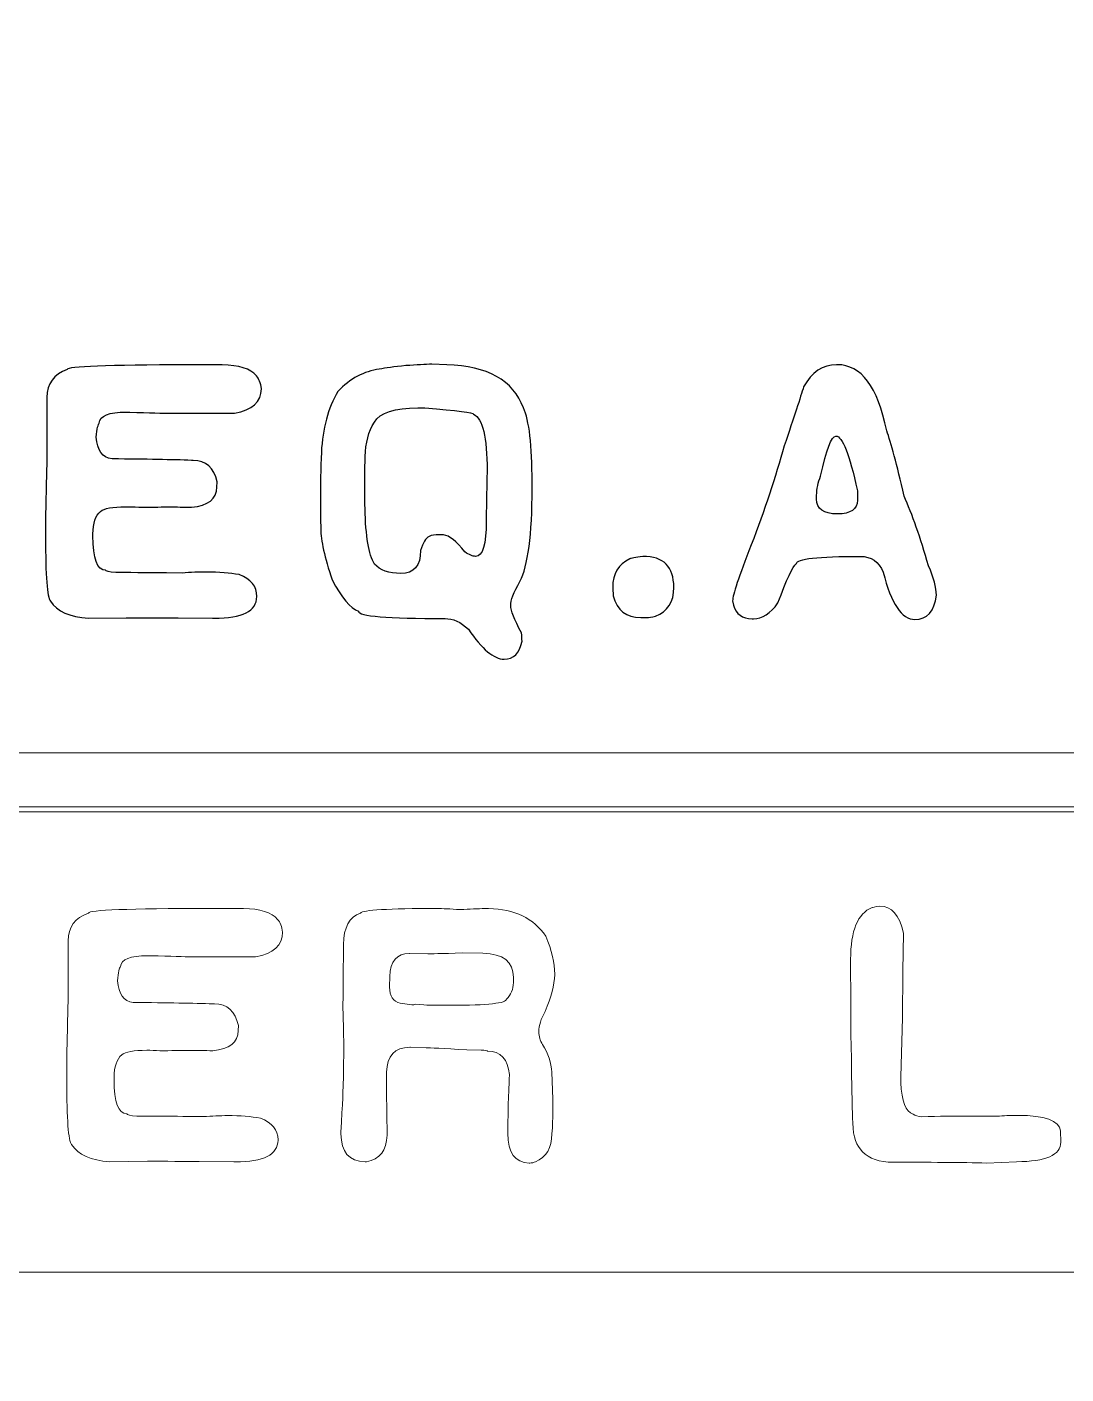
# Model space of a CAD drawing. Header units: centimetres. Extents: x -13.1 to 12.9, y -13 to 13.
# Drawn here: x -11.489 to -10.046, y 5.865 to 7.736 of the extents above; entities that cross this region are included whole.
import ezdxf

# ---------------------------------------------------------------- set-up
doc = ezdxf.new("R2010")
doc.units = ezdxf.units.CM
doc.header["$MEASUREMENT"] = 0
doc.layers.add('Layer 1', color=7, linetype='Continuous')

msp = doc.modelspace()

# ---------------------------------------------------------------- linework, layer by layer
at = {"layer": 'Layer 1', "color": 250, "lineweight": 9}
msp.add_open_spline([(-12.85, 12.98), (-12.85, 12.98), (12.75, 12.98), (12.75, 12.98), (12.75, 12.98), (12.86, 12.98), (12.95, 12.88999), (12.95, 12.78), (12.95, 12.78), (12.95, 12.78), (12.95, -12.82), (12.95, -12.82), (12.95, -12.82), (12.95, -12.93001), (12.86, -13.02), (12.75, -13.02), (12.75, -13.02), (12.75, -13.02), (-12.85, -13.02), (-12.85, -13.02), (-12.85, -13.02), (-12.96, -13.02), (-13.05, -12.93001), (-13.05, -12.82), (-13.05, -12.82), (-13.05, -12.82), (-13.05, 12.78), (-13.05, 12.78), (-13.05, 12.78), (-13.05, 12.88999), (-12.96, 12.98), (-12.85, 12.98)], degree=3, knots=[0, 0, 0, 0, 0.1111111, 0.1111111, 0.1111111, 0.1111111, 0.2222222, 0.2222222, 0.2222222, 0.2222222, 0.3333333, 0.3333333, 0.3333333, 0.3333333, 0.4444444, 0.4444444, 0.4444444, 0.4444444, 0.5555556, 0.5555556, 0.5555556, 0.5555556, 0.6666667, 0.6666667, 0.6666667, 0.6666667, 0.7777778, 0.7777778, 0.7777778, 0.7777778, 1, 1, 1, 1], dxfattribs=at)
at = {"layer": 'Layer 1', "color": 177, "lineweight": 9}
for points, knots in [([(-12.6284, 12.92752), (-12.6284, 12.92752), (-6.6284, 12.92752), (-6.6284, 12.92752), (-6.6284, 12.92752), (-6.56306, 12.92752), (-6.50366, 12.9008), (-6.46064, 12.85778), (-6.46064, 12.85778), (-6.41762, 12.81476), (-6.3909, 12.75536), (-6.3909, 12.69002), (-6.3909, 12.69002), (-6.3909, 12.69002), (-6.3909, 6.89002), (-6.3909, 6.89002), (-6.3909, 6.89002), (-6.3909, 6.82468), (-6.41762, 6.76528), (-6.46064, 6.72226), (-6.46064, 6.72226), (-6.50366, 6.67924), (-6.56306, 6.65252), (-6.6284, 6.65252), (-6.6284, 6.65252), (-6.6284, 6.65252), (-12.8659, 6.65252), (-12.8659, 6.65252), (-12.8659, 6.65252), (-12.8659, 6.65252), (-12.8659, 12.69002), (-12.8659, 12.69002), (-12.8659, 12.69002), (-12.8659, 12.75536), (-12.83918, 12.81476), (-12.79616, 12.85778), (-12.79616, 12.85778), (-12.75314, 12.9008), (-12.69374, 12.92752), (-12.6284, 12.92752)], [0, 0, 0, 0, 0.0909091, 0.0909091, 0.0909091, 0.0909091, 0.1818182, 0.1818182, 0.1818182, 0.1818182, 0.2727273, 0.2727273, 0.2727273, 0.2727273, 0.3636364, 0.3636364, 0.3636364, 0.3636364, 0.4545455, 0.4545455, 0.4545455, 0.4545455, 0.5454545, 0.5454545, 0.5454545, 0.5454545, 0.6363636, 0.6363636, 0.6363636, 0.6363636, 0.7272727, 0.7272727, 0.7272727, 0.7272727, 0.8181818, 0.8181818, 0.8181818, 0.8181818, 1, 1, 1, 1]), ([(-6.6284, 12.85252), (-6.6284, 12.85252), (-12.6284, 12.85252), (-12.6284, 12.85252), (-12.6284, 12.85252), (-12.67305, 12.85252), (-12.71368, 12.83422), (-12.74314, 12.80476), (-12.74314, 12.80476), (-12.7726, 12.7753), (-12.7909, 12.73467), (-12.7909, 12.69002), (-12.7909, 12.69002), (-12.7909, 12.69002), (-12.7909, 6.72752), (-12.7909, 6.72752), (-12.7909, 6.72752), (-12.7909, 6.72752), (-6.6284, 6.72752), (-6.6284, 6.72752), (-6.6284, 6.72752), (-6.58375, 6.72752), (-6.54312, 6.74582), (-6.51366, 6.77528), (-6.51366, 6.77528), (-6.4842, 6.80474), (-6.4659, 6.84537), (-6.4659, 6.89002), (-6.4659, 6.89002), (-6.4659, 6.89002), (-6.4659, 12.69002), (-6.4659, 12.69002), (-6.4659, 12.69002), (-6.4659, 12.73467), (-6.4842, 12.7753), (-6.51366, 12.80476), (-6.51366, 12.80476), (-6.54312, 12.83422), (-6.58375, 12.85252), (-6.6284, 12.85252)], [0, 0, 0, 0, 0.0909091, 0.0909091, 0.0909091, 0.0909091, 0.1818182, 0.1818182, 0.1818182, 0.1818182, 0.2727273, 0.2727273, 0.2727273, 0.2727273, 0.3636364, 0.3636364, 0.3636364, 0.3636364, 0.4545455, 0.4545455, 0.4545455, 0.4545455, 0.5454545, 0.5454545, 0.5454545, 0.5454545, 0.6363636, 0.6363636, 0.6363636, 0.6363636, 0.7272727, 0.7272727, 0.7272727, 0.7272727, 0.8181818, 0.8181818, 0.8181818, 0.8181818, 1, 1, 1, 1]), ([(-8.97019, 6.64576), (-8.97019, 6.64576), (-12.86583, 6.64576), (-12.86583, 6.64576), (-12.86583, 6.64576), (-12.86583, 6.64576), (-12.86583, 6.20669), (-12.86583, 6.20669), (-12.86583, 6.20669), (-12.86583, 6.09669), (-12.77583, 6.00669), (-12.66583, 6.00669), (-12.66583, 6.00669), (-12.66583, 6.00669), (-9.17019, 6.00669), (-9.17019, 6.00669), (-9.17019, 6.00669), (-9.06019, 6.00669), (-8.97019, 6.09669), (-8.97019, 6.20669), (-8.97019, 6.20669), (-8.97019, 6.20669), (-8.97019, 6.64576), (-8.97019, 6.64576)], [0, 0, 0, 0, 0.1428571, 0.1428571, 0.1428571, 0.1428571, 0.2857143, 0.2857143, 0.2857143, 0.2857143, 0.4285714, 0.4285714, 0.4285714, 0.4285714, 0.5714286, 0.5714286, 0.5714286, 0.5714286, 0.7142857, 0.7142857, 0.7142857, 0.7142857, 1, 1, 1, 1]), ([(-11.18838, 6.51157), (-11.16505, 6.51129), (-11.14915, 6.50621), (-11.14078, 6.49643), (-11.14078, 6.49643), (-11.1372, 6.49219), (-11.13494, 6.48627), (-11.13381, 6.47855), (-11.13381, 6.47855), (-11.134, 6.46021), (-11.14651, 6.44883), (-11.17135, 6.44441), (-11.17135, 6.44441), (-11.17135, 6.44441), (-11.25949, 6.44441), (-11.25949, 6.44441), (-11.25949, 6.44441), (-11.27003, 6.44459), (-11.28903, 6.44516), (-11.3166, 6.44601), (-11.3166, 6.44601), (-11.3166, 6.44601), (-11.3212, 6.44601), (-11.3212, 6.44601), (-11.3212, 6.44601), (-11.34566, 6.44601), (-11.35827, 6.44102), (-11.35902, 6.43086), (-11.35902, 6.43086), (-11.36062, 6.42954), (-11.36203, 6.42305), (-11.36316, 6.41129), (-11.36316, 6.41129), (-11.36184, 6.39276), (-11.3546, 6.3826), (-11.34134, 6.381), (-11.34134, 6.381), (-11.29383, 6.38063), (-11.25695, 6.37997), (-11.2309, 6.37903), (-11.2309, 6.37903), (-11.2309, 6.37903), (-11.22864, 6.37903), (-11.22864, 6.37903), (-11.22864, 6.37903), (-11.21086, 6.37903), (-11.19976, 6.36905), (-11.19534, 6.34902), (-11.19534, 6.34902), (-11.19534, 6.34902), (-11.19562, 6.34187), (-11.19562, 6.34187), (-11.19562, 6.34187), (-11.19581, 6.32531), (-11.20757, 6.316), (-11.2309, 6.31402), (-11.2309, 6.31402), (-11.24171, 6.31421), (-11.25178, 6.3143), (-11.26119, 6.3143), (-11.26119, 6.3143), (-11.2705, 6.3143), (-11.28311, 6.31421), (-11.29891, 6.31402), (-11.29891, 6.31402), (-11.29891, 6.31402), (-11.30418, 6.31402), (-11.30418, 6.31402), (-11.30418, 6.31402), (-11.31076, 6.3144), (-11.31688, 6.31459), (-11.32233, 6.31459), (-11.32233, 6.31459), (-11.34058, 6.31459), (-11.35225, 6.31242), (-11.35733, 6.30819), (-11.35733, 6.30819), (-11.3642, 6.30236), (-11.36768, 6.29192), (-11.36786, 6.27677), (-11.36786, 6.27677), (-11.36786, 6.27677), (-11.36786, 6.27404), (-11.36786, 6.27404), (-11.36786, 6.27404), (-11.36786, 6.24243), (-11.36194, 6.22654), (-11.35018, 6.22635), (-11.35018, 6.22635), (-11.35018, 6.22513), (-11.34548, 6.224), (-11.33616, 6.22306), (-11.33616, 6.22306), (-11.30653, 6.22306), (-11.28311, 6.22296), (-11.26589, 6.22277), (-11.26589, 6.22277), (-11.26589, 6.22277), (-11.24407, 6.22249), (-11.24407, 6.22249), (-11.24407, 6.22249), (-11.23193, 6.22343), (-11.22064, 6.2239), (-11.2102, 6.2239), (-11.2102, 6.2239), (-11.1927, 6.2239), (-11.17756, 6.22268), (-11.16467, 6.22033), (-11.16467, 6.22033), (-11.1484, 6.21421), (-11.14021, 6.20415), (-11.14021, 6.19004), (-11.14021, 6.19004), (-11.14021, 6.19004), (-11.14021, 6.18975), (-11.14021, 6.18975), (-11.14021, 6.18975), (-11.1404, 6.16972), (-11.16015, 6.15965), (-11.19948, 6.15965), (-11.19948, 6.15965), (-11.19948, 6.15965), (-11.20164, 6.15965), (-11.20164, 6.15965), (-11.20164, 6.15965), (-11.20164, 6.15965), (-11.24962, 6.16022), (-11.24962, 6.16022), (-11.24962, 6.16022), (-11.28376, 6.1604), (-11.30775, 6.1605), (-11.32149, 6.1605), (-11.32149, 6.1605), (-11.32149, 6.1605), (-11.37417, 6.15993), (-11.37417, 6.15993), (-11.37417, 6.15993), (-11.40004, 6.16144), (-11.41763, 6.16934), (-11.42685, 6.18364), (-11.42685, 6.18364), (-11.43136, 6.18881), (-11.43371, 6.21845), (-11.43371, 6.27273), (-11.43371, 6.27273), (-11.43371, 6.27273), (-11.43371, 6.29502), (-11.43371, 6.29502), (-11.43371, 6.29502), (-11.43371, 6.30104), (-11.43306, 6.33058), (-11.43174, 6.38345), (-11.43174, 6.38345), (-11.43174, 6.38345), (-11.43174, 6.46642), (-11.43174, 6.46642), (-11.43174, 6.46642), (-11.43155, 6.4857), (-11.42214, 6.49869), (-11.40342, 6.50527), (-11.40342, 6.50527), (-11.40324, 6.5095), (-11.34745, 6.51157), (-11.23607, 6.51157), (-11.23607, 6.51157), (-11.23607, 6.51157), (-11.18838, 6.51157), (-11.18838, 6.51157)], [0, 0, 0, 0, 0.0232558, 0.0232558, 0.0232558, 0.0232558, 0.0465116, 0.0465116, 0.0465116, 0.0465116, 0.0697674, 0.0697674, 0.0697674, 0.0697674, 0.0930233, 0.0930233, 0.0930233, 0.0930233, 0.1162791, 0.1162791, 0.1162791, 0.1162791, 0.1395349, 0.1395349, 0.1395349, 0.1395349, 0.1627907, 0.1627907, 0.1627907, 0.1627907, 0.1860465, 0.1860465, 0.1860465, 0.1860465, 0.2093023, 0.2093023, 0.2093023, 0.2093023, 0.2325581, 0.2325581, 0.2325581, 0.2325581, 0.255814, 0.255814, 0.255814, 0.255814, 0.2790698, 0.2790698, 0.2790698, 0.2790698, 0.3023256, 0.3023256, 0.3023256, 0.3023256, 0.3255814, 0.3255814, 0.3255814, 0.3255814, 0.3488372, 0.3488372, 0.3488372, 0.3488372, 0.372093, 0.372093, 0.372093, 0.372093, 0.3953488, 0.3953488, 0.3953488, 0.3953488, 0.4186047, 0.4186047, 0.4186047, 0.4186047, 0.4418605, 0.4418605, 0.4418605, 0.4418605, 0.4651163, 0.4651163, 0.4651163, 0.4651163, 0.4883721, 0.4883721, 0.4883721, 0.4883721, 0.5116279, 0.5116279, 0.5116279, 0.5116279, 0.5348837, 0.5348837, 0.5348837, 0.5348837, 0.5581395, 0.5581395, 0.5581395, 0.5581395, 0.5813953, 0.5813953, 0.5813953, 0.5813953, 0.6046512, 0.6046512, 0.6046512, 0.6046512, 0.627907, 0.627907, 0.627907, 0.627907, 0.6511628, 0.6511628, 0.6511628, 0.6511628, 0.6744186, 0.6744186, 0.6744186, 0.6744186, 0.6976744, 0.6976744, 0.6976744, 0.6976744, 0.7209302, 0.7209302, 0.7209302, 0.7209302, 0.744186, 0.744186, 0.744186, 0.744186, 0.7674419, 0.7674419, 0.7674419, 0.7674419, 0.7906977, 0.7906977, 0.7906977, 0.7906977, 0.8139535, 0.8139535, 0.8139535, 0.8139535, 0.8372093, 0.8372093, 0.8372093, 0.8372093, 0.8604651, 0.8604651, 0.8604651, 0.8604651, 0.8837209, 0.8837209, 0.8837209, 0.8837209, 0.9069767, 0.9069767, 0.9069767, 0.9069767, 0.9302326, 0.9302326, 0.9302326, 0.9302326, 0.9534884, 0.9534884, 0.9534884, 0.9534884, 1, 1, 1, 1]), ([(-10.84774, 6.51139), (-10.81172, 6.51082), (-10.78528, 6.49803), (-10.76835, 6.473), (-10.76835, 6.473), (-10.76007, 6.45315), (-10.75593, 6.43566), (-10.75593, 6.42042), (-10.75593, 6.42042), (-10.75593, 6.42042), (-10.75593, 6.41957), (-10.75593, 6.41957), (-10.75593, 6.41957), (-10.75631, 6.40546), (-10.76073, 6.38843), (-10.7692, 6.36858), (-10.7692, 6.36858), (-10.77503, 6.35833), (-10.77804, 6.34892), (-10.77804, 6.34046), (-10.77804, 6.34046), (-10.77804, 6.33406), (-10.77625, 6.32804), (-10.77277, 6.32258), (-10.77277, 6.32258), (-10.76487, 6.31007), (-10.76063, 6.29718), (-10.76007, 6.28401), (-10.76007, 6.28401), (-10.76007, 6.28401), (-10.75847, 6.24676), (-10.75847, 6.24676), (-10.75847, 6.24676), (-10.75847, 6.24676), (-10.75847, 6.23491), (-10.75847, 6.23491), (-10.75847, 6.23491), (-10.75847, 6.22164), (-10.75894, 6.2096), (-10.75979, 6.1985), (-10.75979, 6.1985), (-10.75998, 6.17903), (-10.7676, 6.16624), (-10.78274, 6.15993), (-10.78274, 6.15993), (-10.78509, 6.15871), (-10.78773, 6.15805), (-10.79064, 6.15805), (-10.79064, 6.15805), (-10.79064, 6.15805), (-10.79149, 6.15805), (-10.79149, 6.15805), (-10.79149, 6.15805), (-10.81115, 6.15843), (-10.82103, 6.17226), (-10.82103, 6.19963), (-10.82103, 6.19963), (-10.82103, 6.19963), (-10.82103, 6.20161), (-10.82103, 6.20161), (-10.82103, 6.20161), (-10.82103, 6.20161), (-10.82046, 6.23792), (-10.82046, 6.23792), (-10.82046, 6.23792), (-10.82028, 6.24864), (-10.81971, 6.26294), (-10.81877, 6.28091), (-10.81877, 6.28091), (-10.82084, 6.30245), (-10.831, 6.31327), (-10.84944, 6.31346), (-10.84944, 6.31346), (-10.84944, 6.31421), (-10.85235, 6.31468), (-10.85819, 6.31487), (-10.85819, 6.31487), (-10.85819, 6.31487), (-10.87804, 6.31515), (-10.87804, 6.31515), (-10.87804, 6.31515), (-10.91134, 6.31713), (-10.93006, 6.31816), (-10.93429, 6.31816), (-10.93429, 6.31816), (-10.93429, 6.31816), (-10.9563, 6.31873), (-10.9563, 6.31873), (-10.9563, 6.31873), (-10.9563, 6.31873), (-10.95715, 6.31873), (-10.95715, 6.31873), (-10.95715, 6.31873), (-10.97813, 6.31873), (-10.98885, 6.30716), (-10.98942, 6.28401), (-10.98942, 6.28401), (-10.98942, 6.28401), (-10.9897, 6.25777), (-10.9897, 6.25777), (-10.9897, 6.25777), (-10.9897, 6.25777), (-10.98885, 6.19662), (-10.98885, 6.19662), (-10.98885, 6.19662), (-10.98923, 6.17546), (-10.99873, 6.16323), (-11.01754, 6.15993), (-11.01754, 6.15993), (-11.01754, 6.15993), (-11.01943, 6.15993), (-11.01943, 6.15993), (-11.01943, 6.15993), (-11.04163, 6.16031), (-11.05282, 6.17329), (-11.05282, 6.19878), (-11.05282, 6.19878), (-11.05282, 6.19878), (-11.05282, 6.20076), (-11.05282, 6.20076), (-11.05282, 6.20076), (-11.05075, 6.24027), (-11.04962, 6.26473), (-11.04943, 6.27404), (-11.04943, 6.27404), (-11.04943, 6.27404), (-11.04925, 6.29502), (-11.04925, 6.29502), (-11.04925, 6.29502), (-11.04906, 6.30123), (-11.04896, 6.30781), (-11.04896, 6.31459), (-11.04896, 6.31459), (-11.04896, 6.3318), (-11.04934, 6.35137), (-11.05, 6.37329), (-11.05, 6.37329), (-11.05, 6.39163), (-11.0499, 6.40471), (-11.04972, 6.41242), (-11.04972, 6.41242), (-11.04953, 6.43406), (-11.04943, 6.4477), (-11.04943, 6.45315), (-11.04943, 6.45315), (-11.04943, 6.45315), (-11.04943, 6.46172), (-11.04943, 6.46172), (-11.04943, 6.46172), (-11.04896, 6.48505), (-11.04106, 6.49963), (-11.02582, 6.50527), (-11.02582, 6.50527), (-11.02244, 6.5095), (-10.98688, 6.51157), (-10.91915, 6.51157), (-10.91915, 6.51157), (-10.91209, 6.51148), (-10.90137, 6.51091), (-10.88688, 6.50997), (-10.88688, 6.50997), (-10.87437, 6.51091), (-10.86298, 6.51139), (-10.85273, 6.51139), (-10.85273, 6.51139), (-10.85273, 6.51139), (-10.84774, 6.51139), (-10.84774, 6.51139)], [0, 0, 0, 0, 0.0232558, 0.0232558, 0.0232558, 0.0232558, 0.0465116, 0.0465116, 0.0465116, 0.0465116, 0.0697674, 0.0697674, 0.0697674, 0.0697674, 0.0930233, 0.0930233, 0.0930233, 0.0930233, 0.1162791, 0.1162791, 0.1162791, 0.1162791, 0.1395349, 0.1395349, 0.1395349, 0.1395349, 0.1627907, 0.1627907, 0.1627907, 0.1627907, 0.1860465, 0.1860465, 0.1860465, 0.1860465, 0.2093023, 0.2093023, 0.2093023, 0.2093023, 0.2325581, 0.2325581, 0.2325581, 0.2325581, 0.255814, 0.255814, 0.255814, 0.255814, 0.2790698, 0.2790698, 0.2790698, 0.2790698, 0.3023256, 0.3023256, 0.3023256, 0.3023256, 0.3255814, 0.3255814, 0.3255814, 0.3255814, 0.3488372, 0.3488372, 0.3488372, 0.3488372, 0.372093, 0.372093, 0.372093, 0.372093, 0.3953488, 0.3953488, 0.3953488, 0.3953488, 0.4186047, 0.4186047, 0.4186047, 0.4186047, 0.4418605, 0.4418605, 0.4418605, 0.4418605, 0.4651163, 0.4651163, 0.4651163, 0.4651163, 0.4883721, 0.4883721, 0.4883721, 0.4883721, 0.5116279, 0.5116279, 0.5116279, 0.5116279, 0.5348837, 0.5348837, 0.5348837, 0.5348837, 0.5581395, 0.5581395, 0.5581395, 0.5581395, 0.5813953, 0.5813953, 0.5813953, 0.5813953, 0.6046512, 0.6046512, 0.6046512, 0.6046512, 0.627907, 0.627907, 0.627907, 0.627907, 0.6511628, 0.6511628, 0.6511628, 0.6511628, 0.6744186, 0.6744186, 0.6744186, 0.6744186, 0.6976744, 0.6976744, 0.6976744, 0.6976744, 0.7209302, 0.7209302, 0.7209302, 0.7209302, 0.744186, 0.744186, 0.744186, 0.744186, 0.7674419, 0.7674419, 0.7674419, 0.7674419, 0.7906977, 0.7906977, 0.7906977, 0.7906977, 0.8139535, 0.8139535, 0.8139535, 0.8139535, 0.8372093, 0.8372093, 0.8372093, 0.8372093, 0.8604651, 0.8604651, 0.8604651, 0.8604651, 0.8837209, 0.8837209, 0.8837209, 0.8837209, 0.9069767, 0.9069767, 0.9069767, 0.9069767, 0.9302326, 0.9302326, 0.9302326, 0.9302326, 0.9534884, 0.9534884, 0.9534884, 0.9534884, 1, 1, 1, 1]), ([(-10.30449, 6.51496), (-10.28812, 6.51496), (-10.2772, 6.50245), (-10.27175, 6.47743), (-10.27175, 6.47743), (-10.27175, 6.47743), (-10.27175, 6.46755), (-10.27175, 6.46755), (-10.27175, 6.46755), (-10.27241, 6.43058), (-10.27278, 6.39944), (-10.27278, 6.37413), (-10.27278, 6.37413), (-10.27278, 6.37413), (-10.27278, 6.35974), (-10.27278, 6.35974), (-10.27278, 6.35974), (-10.27278, 6.35974), (-10.27532, 6.27762), (-10.27532, 6.27762), (-10.27532, 6.27762), (-10.27532, 6.27762), (-10.27532, 6.26962), (-10.27532, 6.26962), (-10.27532, 6.26962), (-10.27419, 6.24394), (-10.26846, 6.22936), (-10.2582, 6.22578), (-10.2582, 6.22578), (-10.25491, 6.22381), (-10.25105, 6.22259), (-10.24663, 6.22221), (-10.24663, 6.22221), (-10.22095, 6.22296), (-10.20063, 6.22334), (-10.18577, 6.22334), (-10.18577, 6.22334), (-10.18577, 6.22334), (-10.13835, 6.22334), (-10.13835, 6.22334), (-10.13835, 6.22334), (-10.12895, 6.2239), (-10.12029, 6.22418), (-10.11239, 6.22418), (-10.11239, 6.22418), (-10.07533, 6.22418), (-10.05567, 6.21703), (-10.05341, 6.20264), (-10.05341, 6.20264), (-10.05341, 6.20264), (-10.05313, 6.18721), (-10.05313, 6.18721), (-10.05313, 6.18721), (-10.05313, 6.16906), (-10.07363, 6.15993), (-10.11465, 6.15993), (-10.11465, 6.15993), (-10.11465, 6.15993), (-10.15623, 6.15805), (-10.15623, 6.15805), (-10.15623, 6.15805), (-10.18991, 6.1588), (-10.23534, 6.15918), (-10.29263, 6.15937), (-10.29263, 6.15937), (-10.31088, 6.16069), (-10.32386, 6.1668), (-10.33177, 6.17762), (-10.33177, 6.17762), (-10.33882, 6.18571), (-10.3423, 6.20001), (-10.3423, 6.22061), (-10.3423, 6.22061), (-10.3423, 6.22061), (-10.34362, 6.28317), (-10.34362, 6.28317), (-10.34362, 6.28317), (-10.34362, 6.29859), (-10.3439, 6.31167), (-10.34447, 6.3223), (-10.34447, 6.3223), (-10.34484, 6.38787), (-10.34503, 6.42569), (-10.34503, 6.43585), (-10.34503, 6.43585), (-10.34503, 6.43585), (-10.34503, 6.44083), (-10.34503, 6.44083), (-10.34503, 6.44083), (-10.34503, 6.48062), (-10.33515, 6.50471), (-10.3153, 6.51298), (-10.3153, 6.51298), (-10.31512, 6.51298), (-10.31154, 6.51364), (-10.30449, 6.51496)], [0, 0, 0, 0, 0.04, 0.04, 0.04, 0.04, 0.08, 0.08, 0.08, 0.08, 0.12, 0.12, 0.12, 0.12, 0.16, 0.16, 0.16, 0.16, 0.2, 0.2, 0.2, 0.2, 0.24, 0.24, 0.24, 0.24, 0.28, 0.28, 0.28, 0.28, 0.32, 0.32, 0.32, 0.32, 0.36, 0.36, 0.36, 0.36, 0.4, 0.4, 0.4, 0.4, 0.44, 0.44, 0.44, 0.44, 0.48, 0.48, 0.48, 0.48, 0.52, 0.52, 0.52, 0.52, 0.56, 0.56, 0.56, 0.56, 0.6, 0.6, 0.6, 0.6, 0.64, 0.64, 0.64, 0.64, 0.68, 0.68, 0.68, 0.68, 0.72, 0.72, 0.72, 0.72, 0.76, 0.76, 0.76, 0.76, 0.8, 0.8, 0.8, 0.8, 0.84, 0.84, 0.84, 0.84, 0.88, 0.88, 0.88, 0.88, 0.92, 0.92, 0.92, 0.92, 1, 1, 1, 1]), ([(-10.93203, 6.44855), (-10.93203, 6.44855), (-10.95715, 6.44911), (-10.95715, 6.44911), (-10.95715, 6.44911), (-10.95715, 6.44911), (-10.95771, 6.44911), (-10.95771, 6.44911), (-10.95771, 6.44911), (-10.97531, 6.44911), (-10.98443, 6.43839), (-10.985, 6.41713), (-10.985, 6.41713), (-10.985, 6.41713), (-10.98528, 6.40301), (-10.98528, 6.40301), (-10.98528, 6.40301), (-10.98528, 6.40301), (-10.98528, 6.40245), (-10.98528, 6.40245), (-10.98528, 6.40245), (-10.98528, 6.38984), (-10.98029, 6.38232), (-10.97041, 6.37987), (-10.97041, 6.37987), (-10.97041, 6.37987), (-10.95442, 6.37771), (-10.95442, 6.37771), (-10.95442, 6.37771), (-10.95216, 6.37771), (-10.95057, 6.37799), (-10.94944, 6.37856), (-10.94944, 6.37856), (-10.94041, 6.3778), (-10.9341, 6.37743), (-10.93043, 6.37743), (-10.93043, 6.37743), (-10.91962, 6.37724), (-10.90964, 6.37714), (-10.90061, 6.37714), (-10.90061, 6.37714), (-10.84887, 6.37714), (-10.82291, 6.37997), (-10.82291, 6.38571), (-10.82291, 6.38571), (-10.8167, 6.39173), (-10.8135, 6.39935), (-10.81331, 6.40856), (-10.81331, 6.40856), (-10.81331, 6.40856), (-10.81331, 6.41571), (-10.81331, 6.41571), (-10.81331, 6.41571), (-10.81331, 6.43754), (-10.82743, 6.44883), (-10.85574, 6.4493), (-10.85574, 6.4493), (-10.85574, 6.4493), (-10.88387, 6.44986), (-10.88387, 6.44986), (-10.88387, 6.44986), (-10.91341, 6.44892), (-10.92949, 6.44855), (-10.93203, 6.44855)], [0, 0, 0, 0, 0.0588235, 0.0588235, 0.0588235, 0.0588235, 0.1176471, 0.1176471, 0.1176471, 0.1176471, 0.1764706, 0.1764706, 0.1764706, 0.1764706, 0.2352941, 0.2352941, 0.2352941, 0.2352941, 0.2941176, 0.2941176, 0.2941176, 0.2941176, 0.3529412, 0.3529412, 0.3529412, 0.3529412, 0.4117647, 0.4117647, 0.4117647, 0.4117647, 0.4705882, 0.4705882, 0.4705882, 0.4705882, 0.5294118, 0.5294118, 0.5294118, 0.5294118, 0.5882353, 0.5882353, 0.5882353, 0.5882353, 0.6470588, 0.6470588, 0.6470588, 0.6470588, 0.7058824, 0.7058824, 0.7058824, 0.7058824, 0.7647059, 0.7647059, 0.7647059, 0.7647059, 0.8235294, 0.8235294, 0.8235294, 0.8235294, 0.8823529, 0.8823529, 0.8823529, 0.8823529, 1, 1, 1, 1])]:
    msp.add_open_spline(points, degree=3, knots=knots, dxfattribs=at)
at = {"layer": 'Layer 1', "color": 177}
for points, knots in [([(-11.21783, 7.26649), (-11.1945, 7.26621), (-11.1786, 7.26113), (-11.17023, 7.25135), (-11.17023, 7.25135), (-11.16665, 7.24711), (-11.16439, 7.24119), (-11.16326, 7.23347), (-11.16326, 7.23347), (-11.16345, 7.21513), (-11.17596, 7.20375), (-11.2008, 7.19933), (-11.2008, 7.19933), (-11.2008, 7.19933), (-11.28894, 7.19933), (-11.28894, 7.19933), (-11.28894, 7.19933), (-11.29948, 7.19951), (-11.31848, 7.20008), (-11.34605, 7.20093), (-11.34605, 7.20093), (-11.34605, 7.20093), (-11.35065, 7.20093), (-11.35065, 7.20093), (-11.35065, 7.20093), (-11.37511, 7.20093), (-11.38772, 7.19594), (-11.38847, 7.18578), (-11.38847, 7.18578), (-11.39007, 7.18446), (-11.39148, 7.17797), (-11.39261, 7.16621), (-11.39261, 7.16621), (-11.39129, 7.14768), (-11.38405, 7.13752), (-11.37079, 7.13592), (-11.37079, 7.13592), (-11.32328, 7.13555), (-11.2864, 7.13489), (-11.26035, 7.13395), (-11.26035, 7.13395), (-11.26035, 7.13395), (-11.25809, 7.13395), (-11.25809, 7.13395), (-11.25809, 7.13395), (-11.24031, 7.13395), (-11.22921, 7.12397), (-11.22479, 7.10394), (-11.22479, 7.10394), (-11.22479, 7.10394), (-11.22507, 7.09679), (-11.22507, 7.09679), (-11.22507, 7.09679), (-11.22526, 7.08023), (-11.23702, 7.07092), (-11.26035, 7.06894), (-11.26035, 7.06894), (-11.27116, 7.06913), (-11.28123, 7.06922), (-11.29064, 7.06922), (-11.29064, 7.06922), (-11.29995, 7.06922), (-11.31256, 7.06913), (-11.32836, 7.06894), (-11.32836, 7.06894), (-11.32836, 7.06894), (-11.33363, 7.06894), (-11.33363, 7.06894), (-11.33363, 7.06894), (-11.34021, 7.06932), (-11.34633, 7.06951), (-11.35178, 7.06951), (-11.35178, 7.06951), (-11.37003, 7.06951), (-11.3817, 7.06734), (-11.38678, 7.06311), (-11.38678, 7.06311), (-11.39365, 7.05728), (-11.39713, 7.04684), (-11.39731, 7.03169), (-11.39731, 7.03169), (-11.39731, 7.03169), (-11.39731, 7.02896), (-11.39731, 7.02896), (-11.39731, 7.02896), (-11.39731, 6.99735), (-11.39139, 6.98146), (-11.37963, 6.98127), (-11.37963, 6.98127), (-11.37963, 6.98005), (-11.37493, 6.97892), (-11.36561, 6.97798), (-11.36561, 6.97798), (-11.33598, 6.97798), (-11.31256, 6.97788), (-11.29534, 6.97769), (-11.29534, 6.97769), (-11.29534, 6.97769), (-11.27352, 6.97741), (-11.27352, 6.97741), (-11.27352, 6.97741), (-11.26138, 6.97835), (-11.25009, 6.97882), (-11.23965, 6.97882), (-11.23965, 6.97882), (-11.22215, 6.97882), (-11.20701, 6.9776), (-11.19412, 6.97525), (-11.19412, 6.97525), (-11.17785, 6.96913), (-11.16966, 6.95907), (-11.16966, 6.94496), (-11.16966, 6.94496), (-11.16966, 6.94496), (-11.16966, 6.94467), (-11.16966, 6.94467), (-11.16966, 6.94467), (-11.16985, 6.92464), (-11.1896, 6.91457), (-11.22893, 6.91457), (-11.22893, 6.91457), (-11.22893, 6.91457), (-11.23109, 6.91457), (-11.23109, 6.91457), (-11.23109, 6.91457), (-11.23109, 6.91457), (-11.27907, 6.91514), (-11.27907, 6.91514), (-11.27907, 6.91514), (-11.31321, 6.91532), (-11.3372, 6.91542), (-11.35094, 6.91542), (-11.35094, 6.91542), (-11.35094, 6.91542), (-11.40362, 6.91485), (-11.40362, 6.91485), (-11.40362, 6.91485), (-11.42949, 6.91636), (-11.44708, 6.92426), (-11.4563, 6.93856), (-11.4563, 6.93856), (-11.46081, 6.94373), (-11.46316, 6.97337), (-11.46316, 7.02765), (-11.46316, 7.02765), (-11.46316, 7.02765), (-11.46316, 7.04994), (-11.46316, 7.04994), (-11.46316, 7.04994), (-11.46316, 7.05596), (-11.46251, 7.0855), (-11.46119, 7.13837), (-11.46119, 7.13837), (-11.46119, 7.13837), (-11.46119, 7.22134), (-11.46119, 7.22134), (-11.46119, 7.22134), (-11.461, 7.24062), (-11.45159, 7.25361), (-11.43287, 7.26019), (-11.43287, 7.26019), (-11.43269, 7.26442), (-11.3769, 7.26649), (-11.26552, 7.26649), (-11.26552, 7.26649), (-11.26552, 7.26649), (-11.21783, 7.26649), (-11.21783, 7.26649)], [0, 0, 0, 0, 0.0232558, 0.0232558, 0.0232558, 0.0232558, 0.0465116, 0.0465116, 0.0465116, 0.0465116, 0.0697674, 0.0697674, 0.0697674, 0.0697674, 0.0930233, 0.0930233, 0.0930233, 0.0930233, 0.1162791, 0.1162791, 0.1162791, 0.1162791, 0.1395349, 0.1395349, 0.1395349, 0.1395349, 0.1627907, 0.1627907, 0.1627907, 0.1627907, 0.1860465, 0.1860465, 0.1860465, 0.1860465, 0.2093023, 0.2093023, 0.2093023, 0.2093023, 0.2325581, 0.2325581, 0.2325581, 0.2325581, 0.255814, 0.255814, 0.255814, 0.255814, 0.2790698, 0.2790698, 0.2790698, 0.2790698, 0.3023256, 0.3023256, 0.3023256, 0.3023256, 0.3255814, 0.3255814, 0.3255814, 0.3255814, 0.3488372, 0.3488372, 0.3488372, 0.3488372, 0.372093, 0.372093, 0.372093, 0.372093, 0.3953488, 0.3953488, 0.3953488, 0.3953488, 0.4186047, 0.4186047, 0.4186047, 0.4186047, 0.4418605, 0.4418605, 0.4418605, 0.4418605, 0.4651163, 0.4651163, 0.4651163, 0.4651163, 0.4883721, 0.4883721, 0.4883721, 0.4883721, 0.5116279, 0.5116279, 0.5116279, 0.5116279, 0.5348837, 0.5348837, 0.5348837, 0.5348837, 0.5581395, 0.5581395, 0.5581395, 0.5581395, 0.5813953, 0.5813953, 0.5813953, 0.5813953, 0.6046512, 0.6046512, 0.6046512, 0.6046512, 0.627907, 0.627907, 0.627907, 0.627907, 0.6511628, 0.6511628, 0.6511628, 0.6511628, 0.6744186, 0.6744186, 0.6744186, 0.6744186, 0.6976744, 0.6976744, 0.6976744, 0.6976744, 0.7209302, 0.7209302, 0.7209302, 0.7209302, 0.744186, 0.744186, 0.744186, 0.744186, 0.7674419, 0.7674419, 0.7674419, 0.7674419, 0.7906977, 0.7906977, 0.7906977, 0.7906977, 0.8139535, 0.8139535, 0.8139535, 0.8139535, 0.8372093, 0.8372093, 0.8372093, 0.8372093, 0.8604651, 0.8604651, 0.8604651, 0.8604651, 0.8837209, 0.8837209, 0.8837209, 0.8837209, 0.9069767, 0.9069767, 0.9069767, 0.9069767, 0.9302326, 0.9302326, 0.9302326, 0.9302326, 0.9534884, 0.9534884, 0.9534884, 0.9534884, 1, 1, 1, 1]), ([(-10.96289, 7.26546), (-10.94765, 7.2664), (-10.93552, 7.26706), (-10.92649, 7.26762), (-10.92649, 7.26762), (-10.92649, 7.26762), (-10.90589, 7.26678), (-10.90589, 7.26678), (-10.90589, 7.26678), (-10.84907, 7.26518), (-10.8136, 7.24514), (-10.79949, 7.20676), (-10.79949, 7.20676), (-10.7914, 7.18945), (-10.78736, 7.15511), (-10.78736, 7.10366), (-10.78736, 7.10366), (-10.78736, 7.10366), (-10.78736, 7.09538), (-10.78736, 7.09538), (-10.78736, 7.09538), (-10.78736, 7.03037), (-10.793, 6.98719), (-10.80438, 6.96584), (-10.80438, 6.96584), (-10.81285, 6.95041), (-10.81708, 6.93922), (-10.81708, 6.93226), (-10.81708, 6.93226), (-10.81708, 6.92548), (-10.81219, 6.91288), (-10.80222, 6.89444), (-10.80222, 6.89444), (-10.80166, 6.88992), (-10.80137, 6.88597), (-10.80137, 6.88259), (-10.80137, 6.88259), (-10.80467, 6.86612), (-10.81294, 6.85785), (-10.82621, 6.85785), (-10.82621, 6.85785), (-10.84032, 6.85785), (-10.85688, 6.87167), (-10.87578, 6.89943), (-10.87578, 6.89943), (-10.88651, 6.9094), (-10.89733, 6.91429), (-10.90833, 6.91429), (-10.90833, 6.91429), (-10.98848, 6.91429), (-11.02846, 6.91768), (-11.02846, 6.92426), (-11.02846, 6.92426), (-11.03984, 6.92849), (-11.05207, 6.94298), (-11.06515, 6.96782), (-11.06515, 6.96782), (-11.07559, 6.99961), (-11.08086, 7.02313), (-11.08086, 7.03837), (-11.08086, 7.03837), (-11.08124, 7.05116), (-11.08142, 7.06424), (-11.08142, 7.0775), (-11.08142, 7.0775), (-11.08142, 7.09952), (-11.08095, 7.12209), (-11.08001, 7.14523), (-11.08001, 7.14523), (-11.07841, 7.17816), (-11.07079, 7.20629), (-11.05715, 7.22962), (-11.05715, 7.22962), (-11.03984, 7.24758), (-11.02065, 7.25793), (-10.99958, 7.26047), (-10.99958, 7.26047), (-10.99112, 7.26235), (-10.97889, 7.26395), (-10.96289, 7.26546)], [0, 0, 0, 0, 0.047619, 0.047619, 0.047619, 0.047619, 0.0952381, 0.0952381, 0.0952381, 0.0952381, 0.1428571, 0.1428571, 0.1428571, 0.1428571, 0.1904762, 0.1904762, 0.1904762, 0.1904762, 0.2380952, 0.2380952, 0.2380952, 0.2380952, 0.2857143, 0.2857143, 0.2857143, 0.2857143, 0.3333333, 0.3333333, 0.3333333, 0.3333333, 0.3809524, 0.3809524, 0.3809524, 0.3809524, 0.4285714, 0.4285714, 0.4285714, 0.4285714, 0.4761905, 0.4761905, 0.4761905, 0.4761905, 0.5238095, 0.5238095, 0.5238095, 0.5238095, 0.5714286, 0.5714286, 0.5714286, 0.5714286, 0.6190476, 0.6190476, 0.6190476, 0.6190476, 0.6666667, 0.6666667, 0.6666667, 0.6666667, 0.7142857, 0.7142857, 0.7142857, 0.7142857, 0.7619048, 0.7619048, 0.7619048, 0.7619048, 0.8095238, 0.8095238, 0.8095238, 0.8095238, 0.8571429, 0.8571429, 0.8571429, 0.8571429, 0.9047619, 0.9047619, 0.9047619, 0.9047619, 1, 1, 1, 1]), ([(-10.3645, 7.26678), (-10.3645, 7.26678), (-10.36337, 7.26678), (-10.36337, 7.26678), (-10.36337, 7.26678), (-10.33045, 7.26678), (-10.30759, 7.2362), (-10.29479, 7.17506), (-10.29479, 7.17506), (-10.28887, 7.15869), (-10.28087, 7.12849), (-10.2708, 7.08437), (-10.2708, 7.08437), (-10.25942, 7.05897), (-10.24804, 7.0268), (-10.23684, 6.98766), (-10.23684, 6.98766), (-10.22951, 6.97092), (-10.22584, 6.95728), (-10.22584, 6.94684), (-10.22584, 6.94684), (-10.22857, 6.92426), (-10.23854, 6.91297), (-10.25566, 6.91297), (-10.25566, 6.91297), (-10.27419, 6.91297), (-10.28887, 6.93489), (-10.29968, 6.97882), (-10.29968, 6.97882), (-10.30618, 6.99331), (-10.31671, 7.00055), (-10.33139, 7.00055), (-10.33139, 7.00055), (-10.39056, 7.00055), (-10.42019, 6.99726), (-10.42019, 6.99068), (-10.42019, 6.99068), (-10.42527, 6.98663), (-10.43392, 6.96838), (-10.44606, 6.93583), (-10.44606, 6.93583), (-10.4565, 6.92134), (-10.46779, 6.91401), (-10.47993, 6.91401), (-10.47993, 6.91401), (-10.47993, 6.91401), (-10.4819, 6.91401), (-10.4819, 6.91401), (-10.4819, 6.91401), (-10.49545, 6.91401), (-10.5041, 6.92031), (-10.50777, 6.93282), (-10.50777, 6.93282), (-10.50777, 6.93282), (-10.5089, 6.93884), (-10.5089, 6.93884), (-10.5089, 6.93884), (-10.5089, 6.94656), (-10.50025, 6.97252), (-10.48303, 7.01654), (-10.48303, 7.01654), (-10.4644, 7.0649), (-10.44916, 7.11071), (-10.43722, 7.15408), (-10.43722, 7.15408), (-10.42367, 7.19453), (-10.41464, 7.22181), (-10.41022, 7.23592), (-10.41022, 7.23592), (-10.39902, 7.25652), (-10.38378, 7.26678), (-10.3645, 7.26678)], [0, 0, 0, 0, 0.0526316, 0.0526316, 0.0526316, 0.0526316, 0.1052632, 0.1052632, 0.1052632, 0.1052632, 0.1578947, 0.1578947, 0.1578947, 0.1578947, 0.2105263, 0.2105263, 0.2105263, 0.2105263, 0.2631579, 0.2631579, 0.2631579, 0.2631579, 0.3157895, 0.3157895, 0.3157895, 0.3157895, 0.3684211, 0.3684211, 0.3684211, 0.3684211, 0.4210526, 0.4210526, 0.4210526, 0.4210526, 0.4736842, 0.4736842, 0.4736842, 0.4736842, 0.5263158, 0.5263158, 0.5263158, 0.5263158, 0.5789474, 0.5789474, 0.5789474, 0.5789474, 0.6315789, 0.6315789, 0.6315789, 0.6315789, 0.6842105, 0.6842105, 0.6842105, 0.6842105, 0.7368421, 0.7368421, 0.7368421, 0.7368421, 0.7894737, 0.7894737, 0.7894737, 0.7894737, 0.8421053, 0.8421053, 0.8421053, 0.8421053, 0.8947368, 0.8947368, 0.8947368, 0.8947368, 1, 1, 1, 1]), ([(-11.01943, 7.06697), (-11.01849, 7.02877), (-11.01416, 7.00309), (-11.00645, 6.98983), (-11.00645, 6.98983), (-10.99836, 6.98117), (-10.98613, 6.97685), (-10.96976, 6.97685), (-10.96976, 6.97685), (-10.95142, 6.97685), (-10.9422, 6.98748), (-10.9422, 7.00855), (-10.9422, 7.00855), (-10.93909, 7.01956), (-10.93514, 7.02623), (-10.93035, 7.0284), (-10.93035, 7.0284), (-10.92686, 7.0299), (-10.92226, 7.03066), (-10.91661, 7.03066), (-10.91661, 7.03066), (-10.91473, 7.03066), (-10.91275, 7.03056), (-10.9105, 7.03037), (-10.9105, 7.03037), (-10.90231, 7.02962), (-10.89234, 7.02172), (-10.88077, 7.00667), (-10.88077, 7.00667), (-10.87475, 7.00262), (-10.86976, 7.00055), (-10.86591, 7.00055), (-10.86591, 7.00055), (-10.85593, 7.00055), (-10.85104, 7.01711), (-10.85104, 7.05022), (-10.85104, 7.05022), (-10.85104, 7.06339), (-10.85067, 7.08653), (-10.84991, 7.11965), (-10.84991, 7.11965), (-10.84991, 7.16593), (-10.85612, 7.19208), (-10.86863, 7.19791), (-10.86863, 7.19791), (-10.86863, 7.20027), (-10.89112, 7.20328), (-10.93618, 7.20676), (-10.93618, 7.20676), (-10.93618, 7.20676), (-10.94606, 7.20676), (-10.94606, 7.20676), (-10.94606, 7.20676), (-10.97842, 7.20676), (-10.99855, 7.20008), (-11.00645, 7.18691), (-11.00645, 7.18691), (-11.01454, 7.17402), (-11.01877, 7.15812), (-11.01915, 7.13921), (-11.01915, 7.13921), (-11.01953, 7.12877), (-11.01971, 7.11701), (-11.01971, 7.10394), (-11.01971, 7.10394), (-11.01971, 7.09274), (-11.01962, 7.08042), (-11.01943, 7.06697)], [0, 0, 0, 0, 0.0555556, 0.0555556, 0.0555556, 0.0555556, 0.1111111, 0.1111111, 0.1111111, 0.1111111, 0.1666667, 0.1666667, 0.1666667, 0.1666667, 0.2222222, 0.2222222, 0.2222222, 0.2222222, 0.2777778, 0.2777778, 0.2777778, 0.2777778, 0.3333333, 0.3333333, 0.3333333, 0.3333333, 0.3888889, 0.3888889, 0.3888889, 0.3888889, 0.4444444, 0.4444444, 0.4444444, 0.4444444, 0.5, 0.5, 0.5, 0.5, 0.5555556, 0.5555556, 0.5555556, 0.5555556, 0.6111111, 0.6111111, 0.6111111, 0.6111111, 0.6666667, 0.6666667, 0.6666667, 0.6666667, 0.7222222, 0.7222222, 0.7222222, 0.7222222, 0.7777778, 0.7777778, 0.7777778, 0.7777778, 0.8333333, 0.8333333, 0.8333333, 0.8333333, 0.8888889, 0.8888889, 0.8888889, 0.8888889, 1, 1, 1, 1]), ([(-10.39235, 7.08522), (-10.39235, 7.08522), (-10.39235, 7.08023), (-10.39235, 7.08023), (-10.39235, 7.08023), (-10.39235, 7.0665), (-10.38266, 7.05954), (-10.36337, 7.05954), (-10.36337, 7.05954), (-10.34484, 7.05954), (-10.33553, 7.06593), (-10.33553, 7.07854), (-10.33553, 7.07854), (-10.33553, 7.07854), (-10.33553, 7.0918), (-10.33553, 7.0918), (-10.33553, 7.0918), (-10.34672, 7.14232), (-10.35669, 7.16762), (-10.36535, 7.16762), (-10.36535, 7.16762), (-10.37156, 7.16762), (-10.3787, 7.14909), (-10.38679, 7.11193), (-10.38679, 7.11193), (-10.39009, 7.10347), (-10.39197, 7.09453), (-10.39235, 7.08522)], [0, 0, 0, 0, 0.125, 0.125, 0.125, 0.125, 0.25, 0.25, 0.25, 0.25, 0.375, 0.375, 0.375, 0.375, 0.5, 0.5, 0.5, 0.5, 0.625, 0.625, 0.625, 0.625, 0.75, 0.75, 0.75, 0.75, 1, 1, 1, 1]), ([(-10.63355, 7.00055), (-10.60485, 7.00055), (-10.59055, 6.98625), (-10.59055, 6.95756), (-10.59055, 6.95756), (-10.59055, 6.93724), (-10.59902, 6.92388), (-10.61614, 6.91768), (-10.61614, 6.91768), (-10.62075, 6.91636), (-10.62498, 6.9157), (-10.62884, 6.9157), (-10.62884, 6.9157), (-10.62884, 6.9157), (-10.63627, 6.9157), (-10.63627, 6.9157), (-10.63627, 6.9157), (-10.65669, 6.9157), (-10.66948, 6.92567), (-10.67456, 6.94571), (-10.67456, 6.94571), (-10.67512, 6.95088), (-10.67541, 6.95483), (-10.67541, 6.95756), (-10.67541, 6.95756), (-10.67541, 6.97656), (-10.6675, 6.98964), (-10.6517, 6.99698), (-10.6517, 6.99698), (-10.65001, 6.99811), (-10.64399, 6.99933), (-10.63355, 7.00055)], [0, 0, 0, 0, 0.1111111, 0.1111111, 0.1111111, 0.1111111, 0.2222222, 0.2222222, 0.2222222, 0.2222222, 0.3333333, 0.3333333, 0.3333333, 0.3333333, 0.4444444, 0.4444444, 0.4444444, 0.4444444, 0.5555556, 0.5555556, 0.5555556, 0.5555556, 0.6666667, 0.6666667, 0.6666667, 0.6666667, 0.7777778, 0.7777778, 0.7777778, 0.7777778, 1, 1, 1, 1])]:
    msp.add_open_spline(points, degree=3, knots=knots, dxfattribs=at)

doc.saveas('drawing.dxf')
